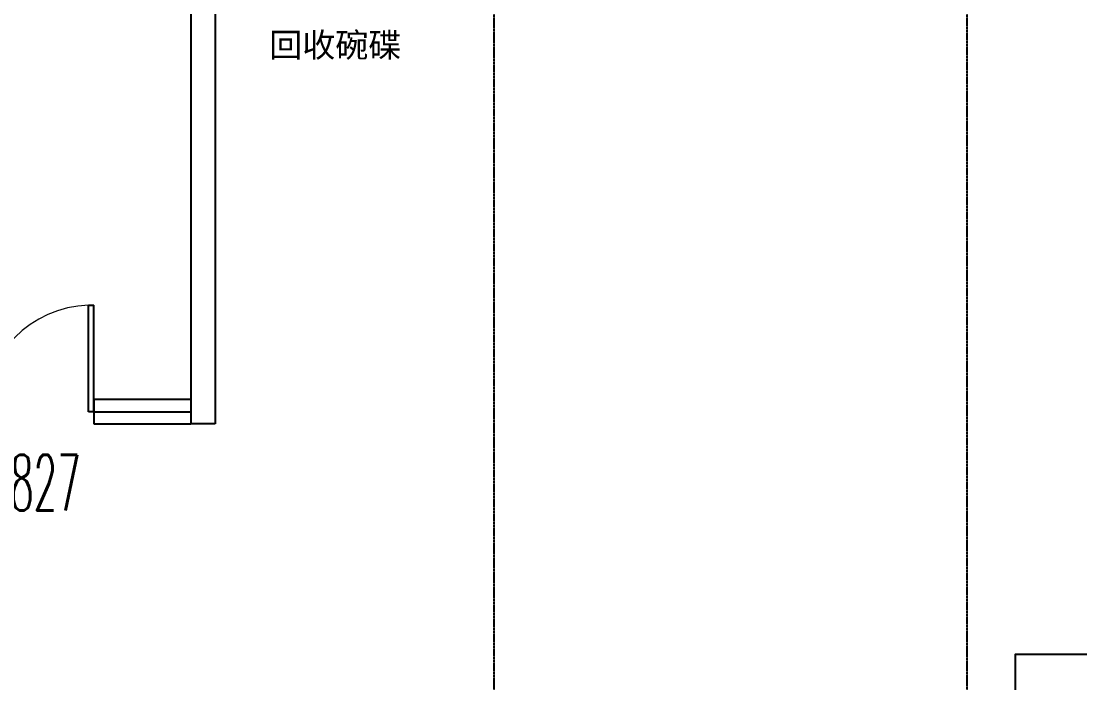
# Model space of a CAD drawing. Extents: x -12047294 to -5625356, y -1456591 to -622873.
# Drawn here: x -6044736 to -6036006, y -733309 to -727853 of the extents above; entities that cross this region are included whole.
import ezdxf

# ---------------------------------------------------------------- set-up
doc = ezdxf.new("R2010")
doc.units = 0
doc.header["$LTSCALE"] = 10
doc.header["$MEASUREMENT"] = 0
doc.linetypes.add('DOTE', pattern=[2.42, 2, -0.2, 0.02, -0.2])
for name, color, linetype in [('A-DOORWIN', 151, 'Continuous'), ('A-Fur', 156, 'Continuous'), ('A-TEXTDOOR', 181, 'Continuous'), ('A-WALL', 2, 'Continuous'), ('CURTWALL', 4, 'Continuous'), ('DOTE', 9, 'DOTE'), ('FUR-家俱-活动', 156, 'Continuous'), ('P-TEXT', 102, 'Continuous')]:
    doc.layers.add(name, color=color, linetype=linetype)
doc.styles.add('_TCH_WINDOW', font='tjromans.shx', dxfattribs={"width": 0.7, "height": 3.5, "bigfont": 'tjhztxt.shx'})
doc.styles.add('ARIAL', font='arial.ttf', dxfattribs={"width": 1.1})

# ---------------------------------------------------------------- blocks, each defined once
blk = doc.blocks.new('A$C73061956')
at = {"layer": 'FUR-家俱-活动', "elevation": 100}
blk.add_lwpolyline([(18994.2, 17029.5), (18994.2, 16129.5), (14744.2, 16129.5), (14744.2, 17029.5)], close=True, dxfattribs=at)
blk = doc.blocks.new('$DorLib2D$00000002')
for p, q in [((-0.5, 0), (-0.5, 0.4875)), ((-0.475, 0.4875), (-0.5, 0.4875)), ((-0.475, 0), (-0.475, 0.4875)), ((0.475, 0), (0.475, 0.4875)), ((0.475, 0.4875), (0.5, 0.4875)), ((0.5, 0), (0.5, 0.4875)), ((-0.5, 0), (-0.475, 0)), ((0.5, 0), (0.475, 0))]:
    blk.add_line(p, q)
at = {"lineweight": 13}
for centre, start, end in [((-0.4875, 0), 0, 88.5307), ((0.4875, 0), 91.4693, 180)]:
    blk.add_arc(centre, 0.4875, start, end, dxfattribs=at)

msp = doc.modelspace()

# ---------------------------------------------------------------- linework, layer by layer
at = {"layer": 'A-WALL'}
for p, q in [((-6043336.1, -726773.4), (-6043336.1, -731173.4)), ((-6043136.1, -726773.4), (-6043136.1, -731173.4)), ((-6043136.1, -731173.4), (-6043336.1, -731173.4))]:
    msp.add_line(p, q, dxfattribs=at)
at = {"layer": 'CURTWALL'}
for p, q in [((-6043336.1, -730973.4), (-6044136.1, -730973.4)), ((-6044136.1, -730973.4), (-6044136.1, -731173.4)), ((-6044136.1, -731073.4), (-6043336.1, -731073.4)), ((-6044136.1, -731173.4), (-6043336.1, -731173.4))]:
    msp.add_line(p, q, dxfattribs=at)
at = {"layer": 'DOTE', "linetype": 'DOTE'}
msp.add_line((-6036936.1, -756448.6), (-6036936.1, -655372.8), dxfattribs=at)
at = {"layer": 'DOTE'}
msp.add_line((-6040836.1, -756373.6), (-6040836.1, -721473.4), dxfattribs=at)

# ---------------------------------------------------------------- block references
at = {"layer": 'A-DOORWIN'}
ref = msp.add_blockref('$DorLib2D$00000002', (-6045036.1, -731073.4), dxfattribs=dict(at, xscale=1800, yscale=1800, zscale=1800, rotation=359.9999999998559))
ref.add_attrib('A', 'BLM1827', (-6045625, -731887.6), dxfattribs={"layer": 'A-TEXTDOOR', "height": 459, "style": '_TCH_WINDOW', "width": 0.494118})
at = {"layer": 'A-Fur', "rotation": 179.9999999999998}
msp.add_blockref('A$C73061956', (-6017542, -716943.9, -100), dxfattribs=at)

# ---------------------------------------------------------------- texts
at = {"layer": 'P-TEXT', "style": 'ARIAL'}
msp.add_text('回收碗碟', height=200, rotation=0, dxfattribs=at).set_placement((-6042691, -728149.6))

doc.saveas('drawing.dxf')
